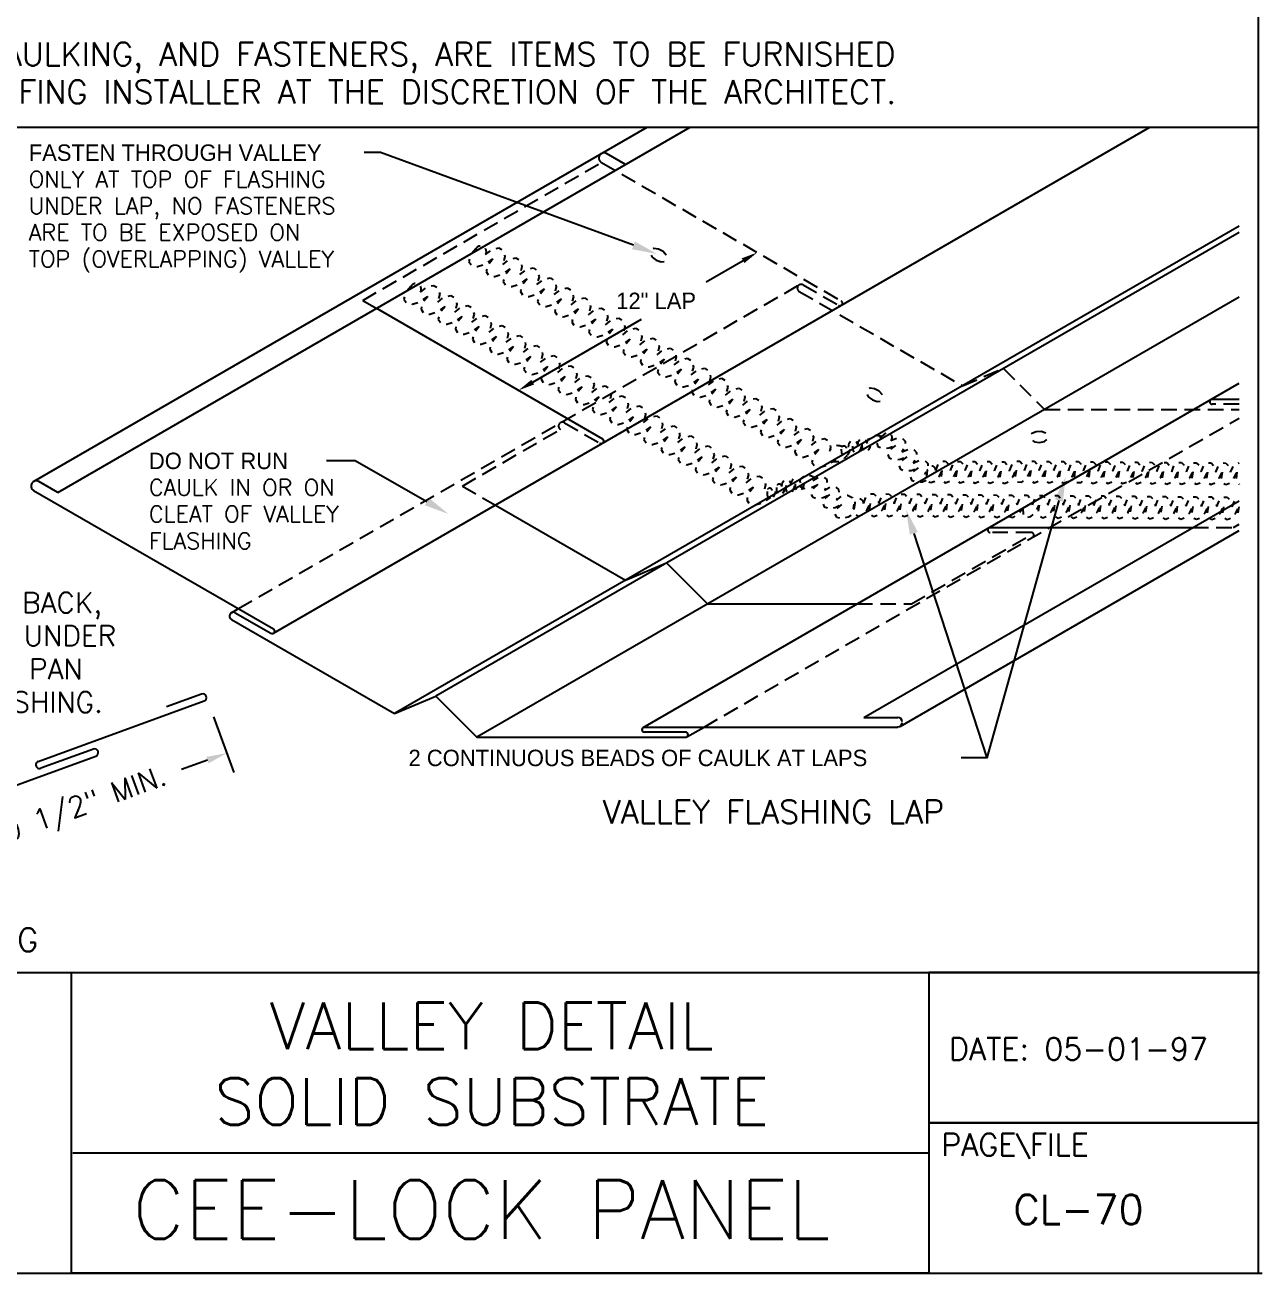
# Model space of a CAD drawing. Extents: x -41.3 to -10.3, y 0.7 to 40.7.
# Drawn here: x -30.19 to -10.32, y 0.72 to 20.76 of the extents above; entities that cross this region are included whole.
import ezdxf
from ezdxf.enums import TextEntityAlignment as Align

# ---------------------------------------------------------------- set-up
doc = ezdxf.new("R2010")
doc.units = 0
doc.header["$LTSCALE"] = 0.499875
doc.header["$MEASUREMENT"] = 0
doc.linetypes.add('DOT2', pattern=[0.125, 0, -0.125])
doc.linetypes.add('HIDDENX2', pattern=[0.75, 0.5, -0.25])
for name, color, linetype in [('1', 7, 'CONTINUOUS'), ('BORDER', 7, 'CONTINUOUS'), ('CMP-FLSH', 7, 'CONTINUOUS'), ('DIM-TXT', 7, 'CONTINUOUS')]:
    doc.layers.add(name, color=color, linetype=linetype)
doc.styles.add('ROMANS', font='romans', dxfattribs={"height": 0.375})

msp = doc.modelspace()

# ---------------------------------------------------------------- linework, layer by layer
at = {"layer": '1', "color": 7}
for p, q in [((-10.381, 0.716), (-10.381, 39.938)), ((-38.806, 5.543), (-10.362, 5.543)), ((-29.441, 0.716), (-29.441, 5.532)), ((-10.362, 5.543), (-15.672, 5.543)), ((-15.672, 5.543), (-15.672, 3.129)), ((-15.672, 3.129), (-10.381, 3.129)), ((-10.381, 3.129), (-15.672, 3.129)), ((-15.672, 3.129), (-15.672, 0.716)), ((-29.417, 2.647), (-15.672, 2.647)), ((-38.806, 0.716), (-10.323, 0.716)), ((-15.672, 0.716), (-29.441, 0.716))]:
    msp.add_line(p, q, dxfattribs=at)
at = {"layer": 'BORDER', "color": 7, "linetype": 'CONTINUOUS'}
msp.add_line((-38.806, 19.115), (-10.381, 19.115), dxfattribs=at)
at = {"layer": 'BORDER', "color": 7, "linetype": 'CONTINUOUS', "flags": 128}
msp.add_lwpolyline([(-23.733, 13.101), (-24.886, 13.757), (-25.347, 13.757)], dxfattribs=at)
at = {"layer": 'BORDER', "color": 7, "linetype": 'CONTINUOUS', "extrusion": (0, 0, -1)}
msp.add_solid([(23.7, 13.159), (23.385, 12.903), (23.766, 13.043)], dxfattribs=at)
at = {"layer": 'CMP-FLSH', "color": 7, "linetype": 'CONTINUOUS'}
for p, q in [((-30.049, 13.426), (-20.196, 19.115)), ((-29.663, 13.251), (-19.508, 19.115)), ((-26.199, 10.989), (-12.125, 19.115)), ((-20.546, 18.515), (-20.849, 18.69)), ((-10.692, 17.528), (-24.252, 9.699)), ((-10.692, 17.426), (-23.593, 9.978)), ((-10.692, 16.387), (-22.934, 9.318)), ((-24.544, 16.207), (-20.915, 14.111)), ((-20.26, 9.478), (-10.692, 15.002)), ((-11.122, 14.747), (-10.692, 14.747)), ((-30.079, 13.396), (-30.079, 13.396)), ((-30.049, 13.283), (-26.199, 11.061)), ((-29.663, 13.251), (-29.966, 13.426)), ((-22.635, 13.047), (-20.544, 11.84)), ((-16.716, 9.638), (-10.692, 13.116)), ((-16.137, 9.493), (-10.692, 12.637)), ((-14.687, 12.688), (-11.433, 12.688)), ((-20.544, 11.84), (-19.885, 12.119)), ((-19.885, 12.119), (-19.226, 11.459)), ((-19.226, 11.459), (-16.827, 11.459)), ((-26.872, 11.319), (-26.759, 11.384)), ((-26.811, 11.319), (-26.24, 10.989)), ((-26.872, 11.212), (-24.252, 9.699)), ((-29.976, 8.931), (-27.312, 9.901)), ((-27.353, 10.013), (-27.915, 9.808)), ((-24.252, 9.699), (-23.593, 9.978)), ((-23.593, 9.978), (-22.934, 9.318)), ((-16.716, 9.638), (-16.173, 9.638)), ((-20.239, 9.483), (-16.173, 9.483)), ((-19.559, 9.324), (-19.283, 9.483)), ((-22.934, 9.318), (-19.58, 9.318)), ((-19.58, 9.401), (-20.239, 9.401)), ((-29.09, 9.127), (-29.935, 8.82)), ((-31.995, 7.943), (-29.05, 9.015))]:
    msp.add_line(p, q, dxfattribs=at)
at = {"layer": 'CMP-FLSH', "color": 7, "linetype": 'HIDDENX2'}
for p, q in [((-20.961, 18.66), (-20.961, 18.66)), ((-24.765, 16.334), (-20.931, 18.547)), ((-20.931, 18.547), (-17.081, 16.325)), ((-26.759, 11.384), (-17.755, 16.583)), ((-17.755, 16.476), (-15.135, 14.963)), ((-17.693, 16.583), (-17.122, 16.253)), ((-24.765, 16.334), (-24.544, 16.207)), ((-15.135, 14.963), (-14.476, 15.242)), ((-14.476, 15.242), (-13.817, 14.582)), ((-10.692, 14.665), (-11.122, 14.665)), ((-19.283, 9.483), (-10.692, 14.444)), ((-13.817, 14.582), (-10.692, 14.582)), ((-23.164, 13.353), (-21.589, 14.262)), ((-21.527, 14.369), (-20.956, 14.04)), ((-23.164, 13.353), (-22.635, 13.047)), ((-11.433, 12.688), (-10.784, 12.688)), ((-10.784, 12.688), (-10.692, 12.742)), ((-15.954, 11.459), (-14.111, 12.524)), ((-14.028, 12.606), (-14.687, 12.606)), ((-16.827, 11.459), (-15.954, 11.459))]:
    msp.add_line(p, q, dxfattribs=at)
at = {"layer": 'CMP-FLSH', "color": 7, "linetype": 'DOT2', "flags": 128}
for points in [[(-22.949, 17.162), (-23.033, 17.057), (-23.058, 16.958), (-23.016, 16.892), (-22.919, 16.877), (-22.794, 16.917), (-22.674, 17.001)], [(-22.674, 17.001), (-22.758, 16.896), (-22.783, 16.797), (-22.741, 16.731), (-22.644, 16.716), (-22.518, 16.756), (-22.399, 16.84)], [(-22.399, 16.84), (-22.483, 16.735), (-22.507, 16.636), (-22.465, 16.57), (-22.369, 16.555), (-22.243, 16.595), (-22.123, 16.679)], [(-22.123, 16.679), (-22.207, 16.574), (-22.232, 16.475), (-22.19, 16.409), (-22.093, 16.394), (-21.968, 16.434), (-21.848, 16.518)], [(-23.994, 16.559), (-24.078, 16.454), (-24.103, 16.355), (-24.061, 16.289), (-23.964, 16.274), (-23.839, 16.314), (-23.719, 16.398)], [(-21.848, 16.518), (-21.932, 16.413), (-21.957, 16.314), (-21.915, 16.248), (-21.818, 16.233), (-21.693, 16.273), (-21.573, 16.357)], [(-23.719, 16.398), (-23.803, 16.293), (-23.828, 16.194), (-23.786, 16.128), (-23.689, 16.113), (-23.563, 16.153), (-23.443, 16.237)], [(-23.443, 16.237), (-23.528, 16.132), (-23.552, 16.033), (-23.51, 15.967), (-23.413, 15.952), (-23.288, 15.992), (-23.168, 16.076)], [(-21.573, 16.357), (-21.657, 16.252), (-21.681, 16.153), (-21.639, 16.086), (-21.543, 16.071), (-21.417, 16.111), (-21.297, 16.196)], [(-23.168, 16.076), (-23.252, 15.971), (-23.277, 15.872), (-23.235, 15.806), (-23.138, 15.79), (-23.013, 15.83), (-22.893, 15.915)], [(-21.297, 16.196), (-21.381, 16.09), (-21.406, 15.991), (-21.364, 15.925), (-21.267, 15.91), (-21.142, 15.95), (-21.022, 16.034)], [(-21.022, 16.034), (-21.106, 15.929), (-21.131, 15.83), (-21.089, 15.764), (-20.992, 15.749), (-20.867, 15.789), (-20.747, 15.873)], [(-22.893, 15.915), (-22.977, 15.81), (-23.002, 15.71), (-22.96, 15.644), (-22.863, 15.629), (-22.737, 15.669), (-22.617, 15.753)], [(-20.747, 15.873), (-20.831, 15.768), (-20.855, 15.669), (-20.814, 15.603), (-20.717, 15.588), (-20.591, 15.628), (-20.471, 15.712)], [(-22.617, 15.753), (-22.702, 15.648), (-22.726, 15.549), (-22.684, 15.483), (-22.588, 15.468), (-22.462, 15.508), (-22.342, 15.592)], [(-20.471, 15.712), (-20.556, 15.607), (-20.58, 15.508), (-20.538, 15.442), (-20.441, 15.427), (-20.316, 15.467), (-20.196, 15.551)], [(-22.342, 15.592), (-22.426, 15.487), (-22.451, 15.388), (-22.409, 15.322), (-22.312, 15.307), (-22.187, 15.347), (-22.067, 15.431)], [(-20.196, 15.551), (-20.28, 15.446), (-20.305, 15.347), (-20.263, 15.281), (-20.166, 15.266), (-20.041, 15.306), (-19.921, 15.39)], [(-22.067, 15.431), (-22.151, 15.326), (-22.176, 15.227), (-22.134, 15.161), (-22.037, 15.146), (-21.911, 15.186), (-21.791, 15.27)], [(-21.791, 15.27), (-21.876, 15.165), (-21.9, 15.066), (-21.858, 15), (-21.762, 14.985), (-21.636, 15.025), (-21.516, 15.109)], [(-19.921, 15.39), (-20.005, 15.285), (-20.029, 15.186), (-19.988, 15.12), (-19.891, 15.104), (-19.765, 15.144), (-19.645, 15.229)], [(-21.516, 15.109), (-21.6, 15.004), (-21.625, 14.905), (-21.583, 14.839), (-21.486, 14.823), (-21.361, 14.863), (-21.241, 14.948)], [(-19.645, 15.229), (-19.73, 15.124), (-19.754, 15.024), (-19.712, 14.958), (-19.615, 14.943), (-19.49, 14.983), (-19.37, 15.067)], [(-19.37, 15.067), (-19.454, 14.962), (-19.479, 14.863), (-19.437, 14.797), (-19.34, 14.782), (-19.215, 14.822), (-19.095, 14.906)], [(-21.241, 14.948), (-21.325, 14.843), (-21.35, 14.744), (-21.308, 14.677), (-21.211, 14.662), (-21.085, 14.702), (-20.966, 14.786)], [(-19.095, 14.906), (-19.179, 14.801), (-19.203, 14.702), (-19.162, 14.636), (-19.065, 14.621), (-18.939, 14.661), (-18.819, 14.745)], [(-20.966, 14.786), (-21.05, 14.681), (-21.074, 14.582), (-21.032, 14.516), (-20.936, 14.501), (-20.81, 14.541), (-20.69, 14.625)], [(-18.819, 14.745), (-18.904, 14.64), (-18.928, 14.541), (-18.886, 14.475), (-18.789, 14.46), (-18.664, 14.5), (-18.544, 14.584)], [(-20.69, 14.625), (-20.774, 14.52), (-20.799, 14.421), (-20.757, 14.355), (-20.66, 14.34), (-20.535, 14.38), (-20.415, 14.464)], [(-20.415, 14.464), (-20.499, 14.359), (-20.524, 14.26), (-20.482, 14.194), (-20.385, 14.179), (-20.259, 14.219), (-20.14, 14.303)], [(-18.544, 14.584), (-18.628, 14.479), (-18.653, 14.38), (-18.611, 14.314), (-18.514, 14.299), (-18.389, 14.339), (-18.269, 14.423)], [(-20.14, 14.303), (-20.224, 14.198), (-20.248, 14.099), (-20.206, 14.033), (-20.11, 14.018), (-19.984, 14.058), (-19.864, 14.142)], [(-18.269, 14.423), (-18.353, 14.318), (-18.377, 14.219), (-18.336, 14.153), (-18.239, 14.137), (-18.113, 14.177), (-17.993, 14.262)], [(-17.993, 14.262), (-18.078, 14.157), (-18.102, 14.057), (-18.06, 13.991), (-17.963, 13.976), (-17.838, 14.016), (-17.718, 14.1)], [(-19.864, 14.142), (-19.948, 14.037), (-19.973, 13.938), (-19.931, 13.872), (-19.834, 13.857), (-19.709, 13.896), (-19.589, 13.981)], [(-17.718, 14.1), (-17.802, 13.995), (-17.827, 13.896), (-17.785, 13.83), (-17.688, 13.815), (-17.563, 13.855), (-17.443, 13.939)], [(-16.749, 14.019), (-16.747, 13.955), (-16.724, 13.911), (-16.689, 13.901), (-16.649, 13.925), (-16.616, 13.979), (-16.599, 14.047)], [(-16.388, 14.185), (-16.475, 14.121), (-16.514, 14.049), (-16.495, 13.99), (-16.423, 13.958), (-16.318, 13.964), (-16.208, 14.005)], [(-19.589, 13.981), (-19.673, 13.876), (-19.698, 13.777), (-19.656, 13.71), (-19.559, 13.695), (-19.433, 13.735), (-19.314, 13.82)], [(-17.443, 13.939), (-17.527, 13.834), (-17.551, 13.735), (-17.51, 13.669), (-17.413, 13.654), (-17.287, 13.694), (-17.167, 13.778)], [(-17.081, 13.943), (-17.079, 13.879), (-17.057, 13.836), (-17.021, 13.825), (-16.981, 13.85), (-16.948, 13.903), (-16.931, 13.971)], [(-16.899, 13.991), (-16.896, 13.927), (-16.874, 13.884), (-16.839, 13.873), (-16.799, 13.898), (-16.766, 13.951), (-16.749, 14.019)], [(-16.208, 14.005), (-16.295, 13.94), (-16.334, 13.869), (-16.315, 13.809), (-16.243, 13.778), (-16.137, 13.783), (-16.028, 13.824)], [(-19.314, 13.82), (-19.398, 13.714), (-19.422, 13.615), (-19.38, 13.549), (-19.284, 13.534), (-19.158, 13.574), (-19.038, 13.658)], [(-19.038, 13.658), (-19.122, 13.553), (-19.147, 13.454), (-19.105, 13.388), (-19.008, 13.373), (-18.883, 13.413), (-18.763, 13.497)], [(-16.028, 13.824), (-16.114, 13.76), (-16.153, 13.688), (-16.134, 13.628), (-16.062, 13.597), (-15.957, 13.602), (-15.847, 13.643)], [(-15.847, 13.643), (-15.934, 13.579), (-15.973, 13.507), (-15.954, 13.448), (-15.882, 13.416), (-15.777, 13.422), (-15.667, 13.463)], [(-18.763, 13.497), (-18.847, 13.392), (-18.872, 13.293), (-18.83, 13.227), (-18.733, 13.212), (-18.608, 13.252), (-18.488, 13.336)], [(-15.699, 13.605), (-15.714, 13.507), (-15.694, 13.434), (-15.642, 13.407), (-15.575, 13.433), (-15.509, 13.505), (-15.463, 13.603)], [(-15.463, 13.603), (-15.478, 13.504), (-15.457, 13.432), (-15.406, 13.405), (-15.338, 13.431), (-15.272, 13.503), (-15.226, 13.601)], [(-15.226, 13.601), (-15.242, 13.502), (-15.221, 13.43), (-15.17, 13.402), (-15.102, 13.428), (-15.036, 13.5), (-14.99, 13.599)], [(-14.99, 13.599), (-15.005, 13.5), (-14.985, 13.427), (-14.933, 13.4), (-14.865, 13.426), (-14.8, 13.498), (-14.753, 13.597)], [(-14.753, 13.597), (-14.769, 13.498), (-14.748, 13.425), (-14.697, 13.398), (-14.629, 13.424), (-14.563, 13.496), (-14.517, 13.594)], [(-14.517, 13.594), (-14.533, 13.496), (-14.512, 13.423), (-14.461, 13.396), (-14.393, 13.422), (-14.327, 13.494), (-14.281, 13.592)], [(-14.273, 13.605), (-14.288, 13.49), (-14.252, 13.418), (-14.179, 13.415), (-14.098, 13.484), (-14.039, 13.598)], [(-14.037, 13.603), (-14.052, 13.505), (-14.032, 13.432), (-13.98, 13.405), (-13.913, 13.431), (-13.847, 13.503), (-13.801, 13.601)], [(-13.801, 13.601), (-13.816, 13.502), (-13.795, 13.43), (-13.744, 13.403), (-13.676, 13.429), (-13.61, 13.501), (-13.564, 13.599)], [(-13.564, 13.599), (-13.58, 13.5), (-13.559, 13.428), (-13.508, 13.401), (-13.44, 13.426), (-13.374, 13.498), (-13.328, 13.597)], [(-13.329, 13.592), (-13.342, 13.477), (-13.304, 13.407), (-13.23, 13.408), (-13.149, 13.48), (-13.092, 13.595)], [(-13.092, 13.595), (-13.107, 13.496), (-13.086, 13.423), (-13.035, 13.396), (-12.967, 13.422), (-12.901, 13.494), (-12.855, 13.592)], [(-12.855, 13.592), (-12.871, 13.494), (-12.85, 13.421), (-12.799, 13.394), (-12.731, 13.42), (-12.665, 13.492), (-12.619, 13.59)], [(-12.619, 13.59), (-12.634, 13.492), (-12.613, 13.419), (-12.562, 13.392), (-12.494, 13.418), (-12.428, 13.49), (-12.382, 13.588)], [(-12.382, 13.588), (-12.398, 13.489), (-12.377, 13.417), (-12.326, 13.39), (-12.258, 13.416), (-12.192, 13.488), (-12.146, 13.586)], [(-12.146, 13.586), (-12.161, 13.487), (-12.141, 13.415), (-12.089, 13.388), (-12.022, 13.413), (-11.956, 13.485), (-11.91, 13.584)], [(-11.91, 13.584), (-11.925, 13.485), (-11.904, 13.412), (-11.853, 13.385), (-11.785, 13.411), (-11.719, 13.483), (-11.673, 13.582)], [(-11.673, 13.582), (-11.689, 13.483), (-11.668, 13.41), (-11.617, 13.383), (-11.549, 13.409), (-11.483, 13.481), (-11.437, 13.579)], [(-11.437, 13.579), (-11.452, 13.481), (-11.432, 13.408), (-11.38, 13.381), (-11.312, 13.407), (-11.246, 13.479), (-11.2, 13.577)], [(-11.2, 13.577), (-11.216, 13.479), (-11.195, 13.406), (-11.144, 13.379), (-11.076, 13.405), (-11.01, 13.477), (-10.964, 13.575)], [(-10.964, 13.575), (-10.979, 13.476), (-10.959, 13.404), (-10.907, 13.377), (-10.84, 13.403), (-10.774, 13.475), (-10.728, 13.573)], [(-10.728, 13.573), (-10.74, 13.447), (-10.692, 13.378)], [(-18.488, 13.336), (-18.572, 13.231), (-18.596, 13.132), (-18.554, 13.066), (-18.458, 13.051), (-18.332, 13.091), (-18.212, 13.175)], [(-18.272, 13.265), (-18.27, 13.201), (-18.248, 13.158), (-18.212, 13.147), (-18.172, 13.172), (-18.139, 13.225), (-18.122, 13.293)], [(-18.12, 13.331), (-18.118, 13.267), (-18.096, 13.223), (-18.06, 13.212), (-18.02, 13.237), (-17.987, 13.291), (-17.97, 13.359)], [(-17.97, 13.359), (-17.968, 13.294), (-17.946, 13.251), (-17.91, 13.24), (-17.87, 13.265), (-17.838, 13.319), (-17.82, 13.387)], [(-17.82, 13.387), (-17.818, 13.322), (-17.796, 13.279), (-17.76, 13.268), (-17.72, 13.293), (-17.688, 13.346), (-17.671, 13.414)], [(-17.748, 13.352), (-17.681, 13.314), (-17.573, 13.323), (-17.458, 13.376)], [(-17.458, 13.376), (-17.536, 13.306), (-17.568, 13.233), (-17.544, 13.177), (-17.472, 13.153), (-17.371, 13.168), (-17.268, 13.217)], [(-17.268, 13.217), (-17.346, 13.147), (-17.378, 13.074), (-17.354, 13.018), (-17.282, 12.994), (-17.18, 13.008), (-17.078, 13.057)], [(-17.078, 13.057), (-17.158, 12.985), (-17.188, 12.91), (-17.158, 12.855), (-17.078, 12.835), (-16.97, 12.856), (-16.867, 12.913)], [(-16.863, 13.075), (-16.879, 12.972), (-16.858, 12.897), (-16.804, 12.868), (-16.733, 12.895), (-16.665, 12.97), (-16.617, 13.073)], [(-16.617, 13.073), (-16.633, 12.97), (-16.611, 12.894), (-16.558, 12.866), (-16.487, 12.893), (-16.418, 12.968), (-16.37, 13.071)], [(-16.37, 13.071), (-16.386, 12.968), (-16.364, 12.892), (-16.311, 12.864), (-16.24, 12.891), (-16.171, 12.966), (-16.123, 13.068)], [(-16.123, 13.068), (-16.139, 12.966), (-16.118, 12.89), (-16.064, 12.862), (-15.994, 12.889), (-15.925, 12.964), (-15.877, 13.066)], [(-15.877, 13.066), (-15.893, 12.963), (-15.871, 12.888), (-15.818, 12.859), (-15.747, 12.886), (-15.678, 12.961), (-15.63, 13.064)], [(-15.63, 13.064), (-15.646, 12.961), (-15.625, 12.885), (-15.571, 12.857), (-15.5, 12.884), (-15.431, 12.959), (-15.383, 13.062)], [(-15.383, 13.062), (-15.399, 12.959), (-15.378, 12.883), (-15.324, 12.855), (-15.254, 12.882), (-15.185, 12.957), (-15.137, 13.059)], [(-15.137, 13.059), (-15.153, 12.957), (-15.131, 12.881), (-15.078, 12.852), (-15.007, 12.88), (-14.938, 12.955), (-14.89, 13.057)], [(-14.89, 13.057), (-14.906, 12.954), (-14.885, 12.878), (-14.831, 12.85), (-14.76, 12.877), (-14.692, 12.952), (-14.643, 13.055)], [(-14.643, 13.055), (-14.66, 12.952), (-14.638, 12.876), (-14.584, 12.848), (-14.514, 12.875), (-14.445, 12.95), (-14.397, 13.053)], [(-14.397, 13.053), (-14.413, 12.942), (-14.384, 12.865), (-14.32, 12.848), (-14.241, 12.895), (-14.173, 12.992)], [(-14.163, 12.998), (-14.158, 12.897), (-14.11, 12.846), (-14.035, 12.861), (-13.958, 12.936), (-13.904, 13.048)], [(-13.904, 13.048), (-13.92, 12.945), (-13.898, 12.869), (-13.845, 12.841), (-13.774, 12.868), (-13.705, 12.943), (-13.657, 13.046)], [(-13.657, 13.046), (-13.673, 12.943), (-13.651, 12.867), (-13.598, 12.839), (-13.527, 12.866), (-13.458, 12.941), (-13.41, 13.044)], [(-13.41, 13.044), (-13.426, 12.941), (-13.405, 12.865), (-13.351, 12.837), (-13.281, 12.864), (-13.212, 12.939), (-13.164, 13.041)], [(-13.164, 13.041), (-13.18, 12.939), (-13.158, 12.863), (-13.105, 12.834), (-13.034, 12.862), (-12.965, 12.937), (-12.917, 13.039)], [(-12.917, 13.039), (-12.933, 12.936), (-12.911, 12.86), (-12.858, 12.832), (-12.787, 12.859), (-12.718, 12.934), (-12.67, 13.037)], [(-12.67, 13.037), (-12.686, 12.934), (-12.665, 12.858), (-12.611, 12.83), (-12.541, 12.857), (-12.472, 12.932), (-12.424, 13.035)], [(-12.424, 13.035), (-12.44, 12.932), (-12.418, 12.856), (-12.365, 12.828), (-12.294, 12.855), (-12.225, 12.93), (-12.177, 13.032)], [(-12.177, 13.032), (-12.193, 12.929), (-12.172, 12.854), (-12.118, 12.825), (-12.047, 12.852), (-11.979, 12.928), (-11.93, 13.03)], [(-11.93, 13.03), (-11.947, 12.927), (-11.925, 12.851), (-11.871, 12.823), (-11.801, 12.85), (-11.732, 12.925), (-11.684, 13.028)], [(-11.684, 13.028), (-11.7, 12.925), (-11.678, 12.849), (-11.625, 12.821), (-11.554, 12.848), (-11.485, 12.923), (-11.437, 13.026)], [(-11.437, 13.026), (-11.453, 12.923), (-11.432, 12.847), (-11.378, 12.819), (-11.307, 12.846), (-11.239, 12.921), (-11.191, 13.023)], [(-11.191, 13.023), (-11.207, 12.92), (-11.185, 12.845), (-11.132, 12.816), (-11.061, 12.843), (-10.992, 12.918), (-10.944, 13.021)], [(-10.944, 13.021), (-10.96, 12.918), (-10.938, 12.842), (-10.885, 12.814), (-10.814, 12.841), (-10.745, 12.916), (-10.697, 13.019)], [(-10.697, 13.019), (-10.713, 12.916), (-10.692, 12.84)]]:
    msp.add_lwpolyline(points, dxfattribs=at)
at = {"layer": 'CMP-FLSH', "color": 7, "linetype": 'DOT2', "extrusion": (0, 0, -1), "flags": 128}
for points in [[(22.792, 17.07), (22.685, 17.154), (22.581, 17.178), (22.507, 17.135), (22.483, 17.036), (22.516, 16.909)], [(22.516, 16.909), (22.41, 16.993), (22.305, 17.017), (22.232, 16.973), (22.208, 16.875), (22.241, 16.748)], [(22.241, 16.748), (22.134, 16.832), (22.03, 16.855), (21.956, 16.812), (21.933, 16.714), (21.966, 16.587)], [(21.966, 16.587), (21.859, 16.671), (21.755, 16.694), (21.681, 16.651), (21.657, 16.553), (21.69, 16.426)], [(23.836, 16.467), (23.73, 16.551), (23.626, 16.575), (23.552, 16.531), (23.528, 16.433), (23.561, 16.306)], [(21.69, 16.426), (21.584, 16.51), (21.48, 16.533), (21.406, 16.49), (21.382, 16.391), (21.415, 16.264)], [(23.561, 16.306), (23.455, 16.39), (23.35, 16.413), (23.276, 16.37), (23.253, 16.272), (23.286, 16.145)], [(23.286, 16.145), (23.179, 16.229), (23.075, 16.252), (23.001, 16.209), (22.977, 16.111), (23.01, 15.983)], [(21.415, 16.264), (21.308, 16.348), (21.204, 16.372), (21.13, 16.329), (21.107, 16.23), (21.14, 16.103)], [(23.01, 15.983), (22.904, 16.067), (22.8, 16.091), (22.726, 16.048), (22.702, 15.949), (22.735, 15.822)], [(21.14, 16.103), (21.033, 16.187), (20.929, 16.211), (20.855, 16.168), (20.831, 16.069), (20.864, 15.942)], [(20.864, 15.942), (20.758, 16.026), (20.654, 16.05), (20.58, 16.006), (20.556, 15.908), (20.589, 15.781)], [(22.735, 15.822), (22.629, 15.906), (22.524, 15.93), (22.45, 15.887), (22.427, 15.788), (22.46, 15.661)], [(20.589, 15.781), (20.482, 15.865), (20.378, 15.889), (20.304, 15.845), (20.281, 15.747), (20.314, 15.62)], [(22.46, 15.661), (22.353, 15.745), (22.249, 15.769), (22.175, 15.725), (22.151, 15.627), (22.184, 15.5)], [(20.314, 15.62), (20.207, 15.704), (20.103, 15.727), (20.029, 15.684), (20.005, 15.586), (20.038, 15.459)], [(22.184, 15.5), (22.078, 15.584), (21.974, 15.608), (21.9, 15.564), (21.876, 15.466), (21.909, 15.339)], [(21.909, 15.339), (21.803, 15.423), (21.698, 15.446), (21.624, 15.403), (21.601, 15.305), (21.634, 15.178)], [(20.038, 15.459), (19.932, 15.543), (19.828, 15.566), (19.754, 15.523), (19.73, 15.424), (19.763, 15.297)], [(21.634, 15.178), (21.527, 15.262), (21.423, 15.285), (21.349, 15.242), (21.325, 15.144), (21.358, 15.016)], [(19.763, 15.297), (19.656, 15.381), (19.552, 15.405), (19.478, 15.362), (19.455, 15.263), (19.488, 15.136)], [(19.488, 15.136), (19.381, 15.22), (19.277, 15.244), (19.203, 15.201), (19.179, 15.102), (19.212, 14.975)], [(21.358, 15.016), (21.252, 15.101), (21.148, 15.124), (21.074, 15.081), (21.05, 14.982), (21.083, 14.855)], [(19.212, 14.975), (19.106, 15.059), (19.002, 15.083), (18.928, 15.039), (18.904, 14.941), (18.937, 14.814)], [(21.083, 14.855), (20.977, 14.939), (20.872, 14.963), (20.799, 14.92), (20.775, 14.821), (20.808, 14.694)], [(18.937, 14.814), (18.831, 14.898), (18.726, 14.922), (18.652, 14.878), (18.629, 14.78), (18.662, 14.653)], [(20.808, 14.694), (20.701, 14.778), (20.597, 14.802), (20.523, 14.759), (20.5, 14.66), (20.532, 14.533)], [(20.532, 14.533), (20.426, 14.617), (20.322, 14.641), (20.248, 14.597), (20.224, 14.499), (20.257, 14.372)], [(18.662, 14.653), (18.555, 14.737), (18.451, 14.76), (18.377, 14.717), (18.353, 14.619), (18.386, 14.492)], [(20.257, 14.372), (20.151, 14.456), (20.046, 14.479), (19.973, 14.436), (19.949, 14.338), (19.982, 14.211)], [(18.386, 14.492), (18.28, 14.576), (18.176, 14.599), (18.102, 14.556), (18.078, 14.458), (18.111, 14.33)], [(18.111, 14.33), (18.005, 14.415), (17.9, 14.438), (17.826, 14.395), (17.803, 14.296), (17.836, 14.169)], [(19.982, 14.211), (19.875, 14.295), (19.771, 14.318), (19.697, 14.275), (19.674, 14.177), (19.707, 14.05)], [(17.836, 14.169), (17.729, 14.253), (17.625, 14.277), (17.551, 14.234), (17.527, 14.135), (17.56, 14.008)], [(19.707, 14.05), (19.6, 14.134), (19.496, 14.157), (19.422, 14.114), (19.398, 14.015), (19.431, 13.888)], [(17.56, 14.008), (17.454, 14.092), (17.35, 14.116), (17.276, 14.073), (17.252, 13.974), (17.285, 13.847)], [(16.963, 13.979), (16.951, 14.043), (16.92, 14.084), (16.88, 14.092), (16.841, 14.064), (16.813, 14.007)], [(16.813, 14.007), (16.801, 14.071), (16.77, 14.112), (16.73, 14.12), (16.691, 14.091), (16.663, 14.035)], [(16.285, 14.082), (16.186, 14.125), (16.1, 14.122), (16.052, 14.074), (16.053, 13.993), (16.105, 13.901)], [(19.431, 13.888), (19.325, 13.972), (19.22, 13.996), (19.147, 13.953), (19.123, 13.854), (19.156, 13.727)], [(19.156, 13.727), (19.049, 13.811), (18.945, 13.835), (18.871, 13.792), (18.848, 13.693), (18.881, 13.566)], [(16.105, 13.901), (16.005, 13.945), (15.92, 13.942), (15.871, 13.893), (15.873, 13.812), (15.924, 13.72)], [(18.881, 13.566), (18.774, 13.65), (18.67, 13.674), (18.596, 13.63), (18.572, 13.532), (18.605, 13.405)], [(15.924, 13.72), (15.825, 13.764), (15.739, 13.761), (15.691, 13.713), (15.692, 13.632), (15.744, 13.54)], [(15.564, 13.604), (15.526, 13.697), (15.468, 13.751), (15.404, 13.75), (15.353, 13.696), (15.327, 13.602)], [(15.327, 13.602), (15.29, 13.695), (15.231, 13.749), (15.168, 13.748), (15.116, 13.693), (15.091, 13.6)], [(15.091, 13.6), (15.053, 13.693), (14.995, 13.746), (14.932, 13.746), (14.88, 13.691), (14.854, 13.597)], [(14.854, 13.597), (14.817, 13.691), (14.759, 13.744), (14.695, 13.744), (14.644, 13.689), (14.618, 13.595)], [(14.618, 13.595), (14.581, 13.689), (14.522, 13.742), (14.459, 13.742), (14.407, 13.687), (14.382, 13.593)], [(14.374, 13.606), (14.337, 13.7), (14.279, 13.753), (14.215, 13.753), (14.164, 13.698), (14.138, 13.604)], [(14.138, 13.604), (14.101, 13.697), (14.042, 13.751), (13.979, 13.75), (13.927, 13.696), (13.902, 13.602)], [(13.902, 13.602), (13.864, 13.695), (13.806, 13.749), (13.742, 13.748), (13.691, 13.694), (13.665, 13.6)], [(13.665, 13.6), (13.628, 13.693), (13.569, 13.747), (13.506, 13.746), (13.455, 13.691), (13.429, 13.598)], [(13.429, 13.598), (13.391, 13.691), (13.333, 13.744), (13.27, 13.744), (13.218, 13.689), (13.192, 13.595)], [(13.192, 13.595), (13.155, 13.689), (13.097, 13.742), (13.033, 13.742), (12.982, 13.687), (12.956, 13.593)], [(12.956, 13.593), (12.919, 13.687), (12.86, 13.74), (12.797, 13.74), (12.745, 13.685), (12.72, 13.591)], [(12.72, 13.591), (12.682, 13.684), (12.624, 13.738), (12.56, 13.737), (12.509, 13.683), (12.483, 13.589)], [(12.483, 13.589), (12.446, 13.682), (12.388, 13.736), (12.324, 13.735), (12.273, 13.681), (12.247, 13.587)], [(12.247, 13.587), (12.209, 13.68), (12.151, 13.734), (12.088, 13.733), (12.036, 13.678), (12.011, 13.585)], [(12.011, 13.585), (11.973, 13.678), (11.915, 13.731), (11.851, 13.731), (11.8, 13.676), (11.774, 13.582)], [(11.774, 13.582), (11.737, 13.676), (11.678, 13.729), (11.615, 13.729), (11.563, 13.674), (11.538, 13.58)], [(11.538, 13.58), (11.5, 13.674), (11.442, 13.727), (11.379, 13.727), (11.327, 13.672), (11.301, 13.578)], [(11.301, 13.578), (11.264, 13.671), (11.206, 13.725), (11.142, 13.724), (11.091, 13.67), (11.065, 13.576)], [(11.065, 13.576), (11.028, 13.669), (10.969, 13.723), (10.906, 13.722), (10.854, 13.668), (10.829, 13.574)], [(10.829, 13.574), (10.774, 13.69), (10.692, 13.727)], [(18.605, 13.405), (18.499, 13.489), (18.395, 13.513), (18.321, 13.469), (18.297, 13.371), (18.33, 13.244)], [(18.034, 13.347), (18.022, 13.411), (17.992, 13.452), (17.952, 13.459), (17.912, 13.431), (17.885, 13.375)], [(17.885, 13.375), (17.872, 13.438), (17.842, 13.48), (17.802, 13.487), (17.762, 13.459), (17.735, 13.403)], [(17.539, 13.444), (17.447, 13.494), (17.364, 13.499), (17.313, 13.456), (17.307, 13.378), (17.349, 13.285)], [(17.349, 13.285), (17.257, 13.335), (17.174, 13.34), (17.123, 13.297), (17.117, 13.219), (17.159, 13.125)], [(16.722, 13.074), (16.683, 13.171), (16.622, 13.227), (16.556, 13.227), (16.502, 13.17), (16.475, 13.072)], [(17.159, 13.125), (17.072, 13.192), (16.98, 13.208), (16.907, 13.171), (16.873, 13.09), (16.887, 12.987)], [(16.475, 13.072), (16.436, 13.169), (16.375, 13.225), (16.309, 13.224), (16.255, 13.167), (16.229, 13.069)], [(16.229, 13.069), (16.19, 13.167), (16.129, 13.223), (16.062, 13.222), (16.009, 13.165), (15.982, 13.067)], [(15.982, 13.067), (15.943, 13.164), (15.882, 13.22), (15.816, 13.22), (15.762, 13.163), (15.735, 13.065)], [(15.735, 13.065), (15.696, 13.162), (15.635, 13.218), (15.569, 13.218), (15.515, 13.161), (15.489, 13.063)], [(15.489, 13.063), (15.45, 13.16), (15.389, 13.216), (15.323, 13.215), (15.269, 13.158), (15.242, 13.06)], [(15.242, 13.06), (15.203, 13.158), (15.142, 13.214), (15.076, 13.213), (15.022, 13.156), (14.995, 13.058)], [(14.995, 13.058), (14.956, 13.155), (14.896, 13.211), (14.829, 13.211), (14.776, 13.154), (14.749, 13.056)], [(14.749, 13.056), (14.71, 13.153), (14.649, 13.209), (14.583, 13.208), (14.529, 13.152), (14.502, 13.054)], [(14.502, 13.054), (14.463, 13.151), (14.402, 13.207), (14.336, 13.206), (14.282, 13.149), (14.256, 13.051)], [(14.256, 13.051), (14.216, 13.149), (14.156, 13.205), (14.089, 13.204), (14.036, 13.147), (14.009, 13.049)], [(14.009, 13.049), (13.97, 13.146), (13.909, 13.202), (13.843, 13.202), (13.789, 13.145), (13.762, 13.047)], [(13.762, 13.047), (13.723, 13.144), (13.662, 13.2), (13.596, 13.199), (13.542, 13.143), (13.516, 13.045)], [(13.516, 13.045), (13.477, 13.142), (13.416, 13.198), (13.349, 13.197), (13.296, 13.14), (13.269, 13.042)], [(13.269, 13.042), (13.23, 13.14), (13.169, 13.196), (13.103, 13.195), (13.049, 13.138), (13.022, 13.04)], [(13.022, 13.04), (12.983, 13.137), (12.922, 13.193), (12.856, 13.193), (12.802, 13.136), (12.776, 13.038)], [(12.776, 13.038), (12.737, 13.135), (12.676, 13.191), (12.61, 13.19), (12.556, 13.133), (12.529, 13.036)], [(12.529, 13.036), (12.49, 13.133), (12.429, 13.189), (12.363, 13.188), (12.309, 13.131), (12.282, 13.033)], [(12.282, 13.033), (12.243, 13.131), (12.183, 13.186), (12.116, 13.186), (12.063, 13.129), (12.036, 13.031)], [(12.036, 13.031), (11.997, 13.128), (11.936, 13.184), (11.87, 13.184), (11.816, 13.127), (11.789, 13.029)], [(11.789, 13.029), (11.75, 13.126), (11.689, 13.182), (11.623, 13.181), (11.569, 13.124), (11.543, 13.027)], [(11.543, 13.027), (11.503, 13.124), (11.443, 13.18), (11.376, 13.179), (11.323, 13.122), (11.296, 13.024)], [(11.296, 13.024), (11.257, 13.122), (11.196, 13.177), (11.13, 13.177), (11.076, 13.12), (11.049, 13.022)], [(11.049, 13.022), (11.01, 13.119), (10.949, 13.175), (10.883, 13.175), (10.829, 13.118), (10.803, 13.02)], [(10.803, 13.02), (10.759, 13.124), (10.692, 13.177)]]:
    msp.add_lwpolyline(points, dxfattribs=at)
at = {"layer": 'CMP-FLSH', "color": 7, "linetype": 'HIDDENX2', "flags": 128}
for points in [[(-19.89, 17.06), (-19.94, 17.118), (-20.015, 17.157), (-20.088, 17.166), (-20.139, 17.141), (-20.149, 17.09), (-20.117, 17.029), (-20.051, 16.978), (-19.974, 16.953), (-19.91, 16.962), (-19.878, 17.001)], [(-16.419, 14.818), (-16.47, 14.876), (-16.544, 14.915), (-16.618, 14.924), (-16.668, 14.899), (-16.678, 14.848), (-16.646, 14.787), (-16.581, 14.736), (-16.503, 14.711), (-16.439, 14.72), (-16.407, 14.759)], [(-13.795, 14.203), (-13.869, 14.228), (-13.953, 14.225), (-14.021, 14.196), (-14.052, 14.149), (-14.035, 14.099), (-13.977, 14.063), (-13.895, 14.052), (-13.816, 14.068), (-13.764, 14.108), (-13.756, 14.158)]]:
    msp.add_lwpolyline(points, close=True, dxfattribs=at)
at = {"layer": 'CMP-FLSH', "color": 7, "linetype": 'HIDDENX2'}
for centre, radius, start, end in [((-20.89, 18.619), 0.0824, 149.9981, 240.002), ((-17.724, 16.529), 0.0619, 60, 240), ((-17.102, 16.289), 0.0412, 240, 60), ((-11.122, 14.706), 0.0412, 120, 270), ((-21.558, 14.316), 0.0619, 60, 240), ((-20.935, 14.076), 0.0412, 240, 300.1615), ((-14.687, 12.647), 0.0412, 120, 270), ((-14.028, 12.565), 0.0412, 270, 90)]:
    msp.add_arc(centre, radius, start, end, dxfattribs=at)
at = {"layer": 'CMP-FLSH', "color": 7, "linetype": 'CONTINUOUS'}
for centre, radius, start, end in [((-20.89, 18.619), 0.0824, 60.0022, 149.9979), ((-11.122, 14.706), 0.0412, 90, 120), ((-20.935, 14.076), 0.0412, 303.4348, 60), ((-30.007, 13.355), 0.0824, 60.0022, 149.9979), ((-30.007, 13.355), 0.0824, 149.9981, 240.002), ((-14.687, 12.647), 0.0412, 90, 120), ((-26.842, 11.265), 0.0619, 60, 240), ((-26.219, 11.025), 0.0412, 240, 60), ((-27.332, 9.957), 0.0594, 289.9909, 109.9909), ((-16.173, 9.566), 0.0725, 0.0009, 89.9991), ((-20.239, 9.442), 0.0412, 90, 270), ((-16.173, 9.556), 0.0725, 270.0009, 359.9991), ((-19.58, 9.36), 0.0412, 270, 90), ((-29.07, 9.071), 0.0594, 289.9909, 109.9909), ((-29.955, 8.876), 0.0594, 109.9909, 289.9909)]:
    msp.add_arc(centre, radius, start, end, dxfattribs=at)
at = {"layer": 'CMP-FLSH', "color": 7, "linetype": 'DOT2'}
for centre, radius, start, end in [((-22.87, 17.116), 0.0914, 329.6578, 149.6578), ((-23.915, 16.513), 0.0914, 329.6578, 149.6578), ((-16.507, 13.98), 0.182, 67.2286, 154.0568), ((-16.337, 14.133), 0.0731, 314.9731, 134.9731), ((-17.138, 13.852), 0.149, 59.416, 145.6009), ((-17.178, 13.977), 0.233, 260.3413, 326.5065), ((-17.038, 13.951), 0.0437, 10.5072, 190.5072), ((-15.631, 13.605), 0.0677, 359.4753, 179.4753), ((-17.611, 13.367), 0.153, 44.9215, 150.4966), ((-18.229, 13.273), 0.0437, 10.5072, 190.5072), ((-18.077, 13.339), 0.0437, 10.5072, 190.5072), ((-16.793, 13.075), 0.0706, 359.4753, 179.4753)]:
    msp.add_arc(centre, radius, start, end, dxfattribs=at)
at = {"layer": 'DIM-TXT', "color": 7, "linetype": 'CONTINUOUS'}
for p, q in [((-18.657, 16.971), (-19.251, 16.628)), ((-22.034, 15.021), (-20.286, 16.03)), ((-13.585, 13.12), (-14.741, 8.987)), ((-27.16, 9.647), (-26.835, 8.754)), ((-27.257, 8.951), (-27.676, 8.799))]:
    msp.add_line(p, q, dxfattribs=at)
at = {"layer": 'DIM-TXT', "color": 7, "linetype": 'CONTINUOUS', "flags": 128}
msp.add_lwpolyline([(-20.417, 17.218), (-24.478, 18.706), (-24.742, 18.706)], dxfattribs=at)
at = {"layer": 'DIM-TXT', "color": 7, "linetype": 'CONTINUOUS', "extrusion": (0, 0, -1), "flags": 128}
msp.add_lwpolyline([(15.916, 12.593), (14.741, 8.987), (15.153, 8.987)], dxfattribs=at)
at = {"layer": 'DIM-TXT', "color": 7, "linetype": 'CONTINUOUS', "extrusion": (0, 0, -1)}
for points in [[(20.394, 17.28), (20.042, 17.08), (20.44, 17.155)], [(13.649, 13.138), (13.477, 13.505), (13.521, 13.102)], [(15.979, 12.573), (16.04, 12.974), (15.852, 12.614)]]:
    msp.add_solid(points, dxfattribs=at)
at = {"layer": 'DIM-TXT', "color": 7, "linetype": 'CONTINUOUS'}
for points in [[(-18.679, 17.009), (-18.635, 16.933), (-18.429, 17.103)], [(-22.056, 15.059), (-22.012, 14.983), (-22.262, 14.889)], [(-27.276, 9.003), (-27.239, 8.9), (-26.948, 9.064)]]:
    msp.add_solid(points, dxfattribs=at)

# ---------------------------------------------------------------- texts
at = {"layer": 'BORDER', "color": 7, "linetype": 'CONTINUOUS'}
msp.add_text('DO NOT RUN', height=0.2637, dxfattribs=at).set_placement((-28.198, 13.625))
at = {"layer": 'BORDER', "color": 7, "linetype": 'CONTINUOUS', "style": 'ROMANS'}
for s, height, p in [('CAULK IN OR ON ', 0.26367, (-28.198, 13.198)), ('CLEAT OF VALLEY', 0.26367, (-28.198, 12.771)), ('FLASHING', 0.2637, (-28.198, 12.34)), ('PAGE\\FILE', 0.3566, (-15.473, 2.598))]:
    msp.add_text(s, height=height, dxfattribs=at).set_placement(p)
for s, height, p in [('DATE: 05-01-97', 0.35663, (-13.27, 4.314)), ('CEE-LOCK PANEL', 0.9375, (-22.861, 1.736)), ('CL-70', 0.4688, (-13.27, 1.736))]:
    msp.add_text(s, height=height, dxfattribs=at).set_placement(p, align=Align.MIDDLE)
at = {"layer": 'DIM-TXT', "color": 7, "linetype": 'CONTINUOUS', "style": 'ROMANS'}
for s, height, p in [('3. ALL FELT UNDERLAYMENT, CAULKING, AND FASTENERS, ARE ITEMS TO BE FURNISHED', 0.375, (-38.337, 20.101)), ('AND INSTALLED BY THE ROOFING INSTALLER AT THE DISCRETION OF THE ARCHITECT.', 0.375, (-37.428, 19.494)), ('ONLY AT TOP OF FLASHING', 0.26367, (-30.127, 18.147)), ('UNDER LAP, NO FASTENERS', 0.26367, (-30.127, 17.72)), ('ARE TO BE EXPOSED ON', 0.26367, (-30.127, 17.293)), ('TOP (OVERLAPPING) VALLEY', 0.26367, (-30.127, 16.867)), ('CUT PANEL SEAM BACK,', 0.32959, (-34.26, 11.315)), ('TURN PANEL PAN UNDER', 0.32959, (-34.262, 10.785)), ('AND HOOK PANEL PAN', 0.32959, (-34.262, 10.251)), ('ONTO VALLEY FLASHING.', 0.32959, (-34.262, 9.718))]:
    msp.add_text(s, height=height, dxfattribs=at).set_placement(p)
at = {"layer": 'DIM-TXT', "color": 7, "linetype": 'CONTINUOUS'}
for s, p in [('FASTEN THROUGH VALLEY', (-30.127, 18.574)), ('2 CONTINUOUS BEADS OF CAULK AT LAPS', (-24.029, 8.855))]:
    msp.add_text(s, height=0.26367, dxfattribs=at).set_placement(p)
msp.add_text('12" LAP', height=0.2637, rotation=0.1267, dxfattribs=at).set_placement((-20.694, 16.193))
at = {"layer": 'DIM-TXT', "color": 7, "linetype": 'CONTINUOUS', "style": 'ROMANS'}
msp.add_text('19 1/2" MIN.', height=0.32959, rotation=20, dxfattribs=at).set_placement((-29.356, 8.187), align=Align.MIDDLE)
for s, height, p in [('VALLEY FLASHING LAP', 0.375, (-18.167, 7.935)), ('VALLEY FLASHING', 0.375, (-32.136, 5.879)), ('VALLEY DETAIL', 0.75, (-22.693, 4.311)), ('SOLID SUBSTRATE', 0.75, (-22.693, 3.097))]:
    msp.add_text(s, height=height, dxfattribs=at).set_placement(p, align=Align.CENTER)

doc.saveas('drawing.dxf')
